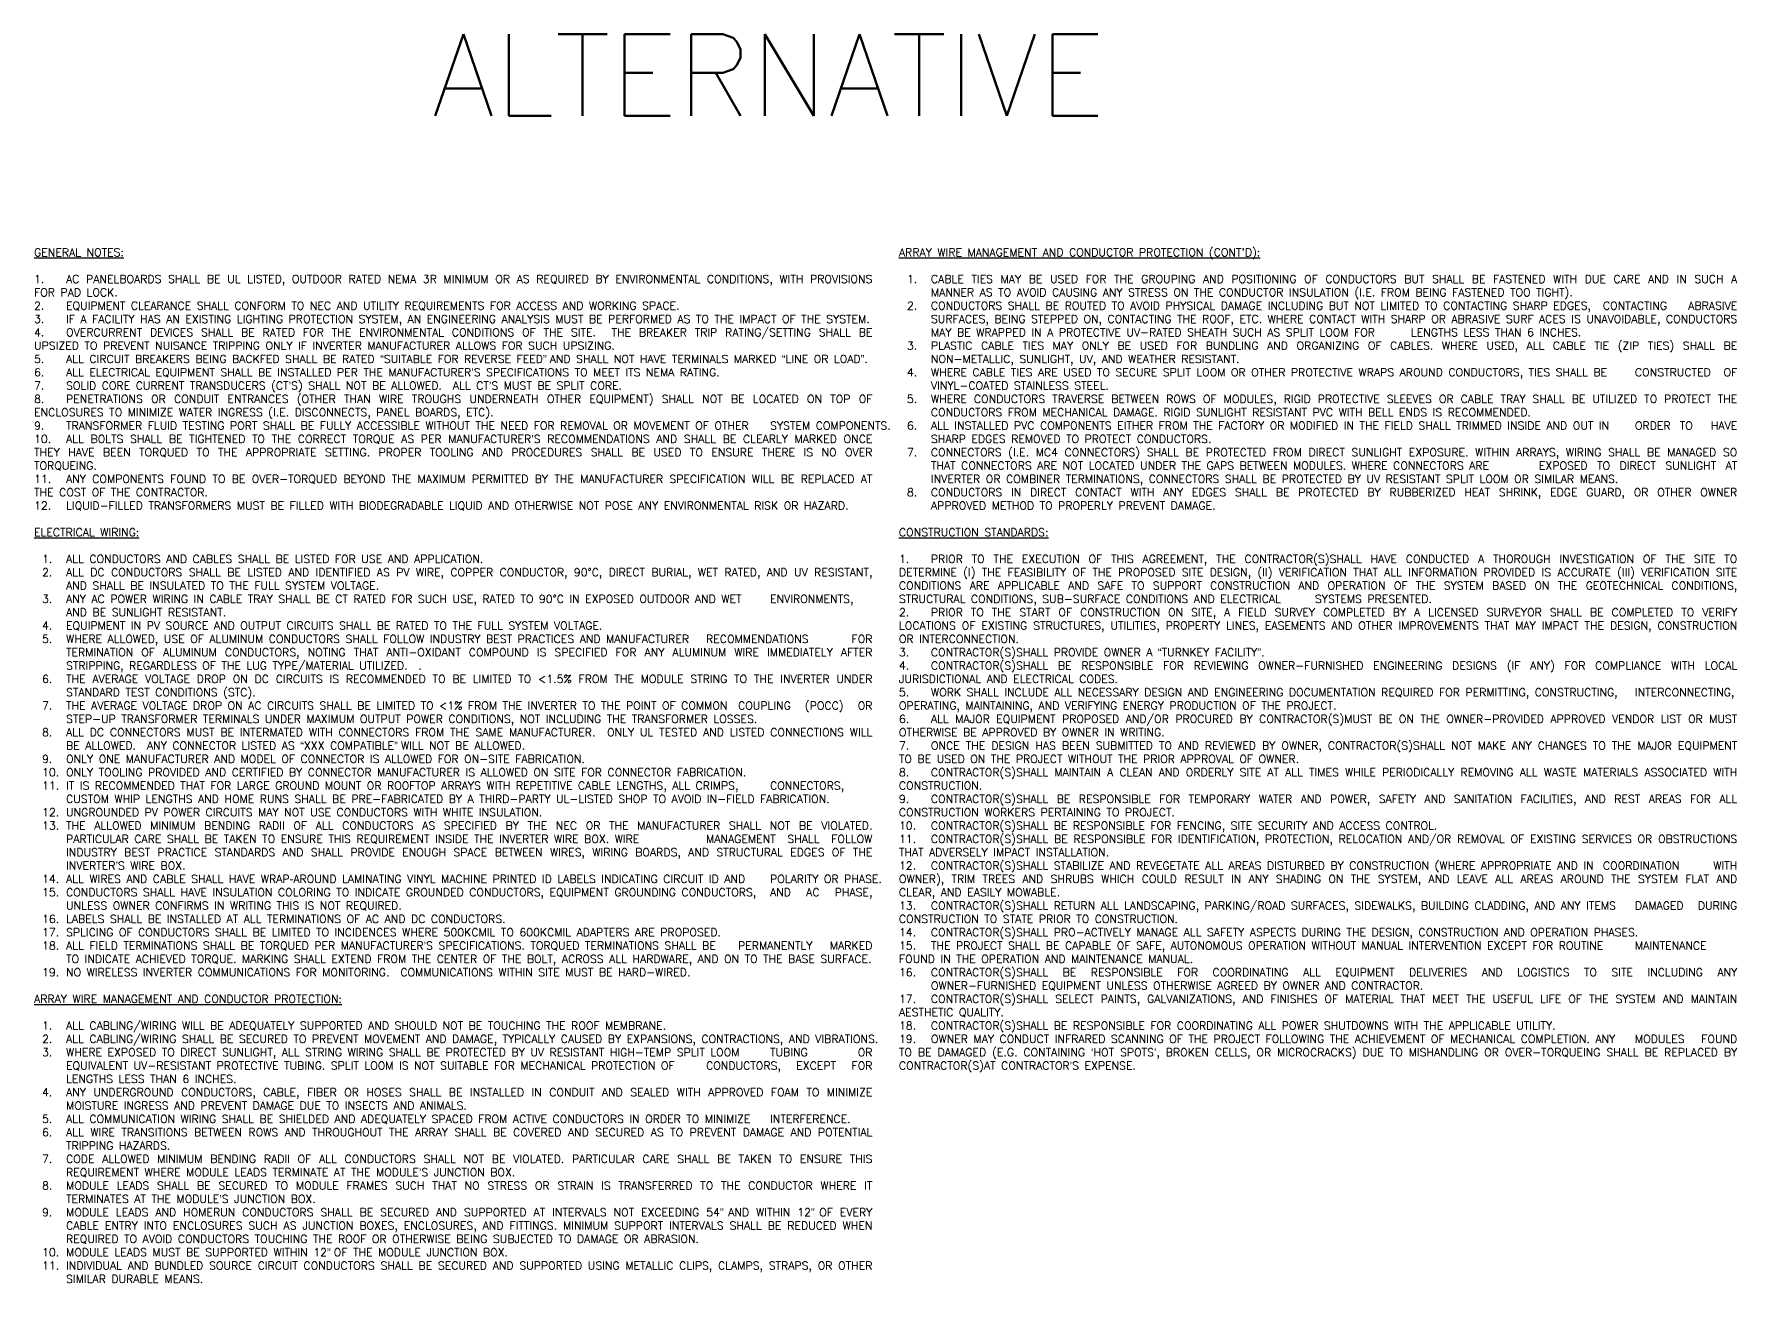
# Paper-space layout 'GENERAL' of a CAD drawing. Header units: inches. Extents: x 0.5 to 71, y -1.8 to 58.3.
# Drawn here: x 1.29 to 30.56, y 34.88 to 56.35 of the extents above; entities that cross this region are included whole.
import ezdxf

# ---------------------------------------------------------------- set-up
doc = ezdxf.new("R2010")
doc.units = ezdxf.units.IN
doc.header["$MEASUREMENT"] = 0
doc.styles.add('Roman', font='romans.shx', dxfattribs={"height": 0.125})

psp = doc.layouts.new('GENERAL')

# ---------------------------------------------------------------- texts
at = {"attachment_point": 1, "style": 'Roman'}
for s, width, gutter_width, heights, insert, char_height in [('ALTERNATIVE ', 15.33601, 7.03, [0], (8.125, 56.349), 1.40606), ("\\pxqj;{\\LARRAY WIRE MANAGEMENT AND CONDUCTOR PROTECTION (CONT'D):\\P}\\P\\pi-3,l4,t4;1.^ICABLE TIES MAY BE USED FOR THE GROUPING AND POSITIONING OF CONDUCTORS BUT SHALL BE FASTENED WITH DUE CARE AND IN SUCH A MANNER AS TO AVOID CAUSING ANY STRESS ON THE CONDUCTOR INSULATION (I.E. FROM BEING FASTENED TOO TIGHT).\\P2.^ICONDUCTORS SHALL BE ROUTED TO AVOID PHYSICAL DAMAGE INCLUDING BUT NOT LIMITED TO CONTACTING SHARP EDGES, ^ICONTACTING ABRASIVE SURFACES, BEING STEPPED ON, CONTACTING THE ROOF, ETC. WHERE CONTACT WITH SHARP OR ABRASIVE SURF^IACES IS UNAVOIDABLE, CONDUCTORS MAY BE WRAPPED IN A PROTECTIVE UV-RATED SHEATH SUCH AS SPLIT LOOM FOR ^ILENGTHS LESS THAN 6 INCHES.\\P3.^IPLASTIC CABLE TIES MAY ONLY BE USED FOR BUNDLING AND ORGANIZING OF CABLES. WHERE USED, ALL CABLE TIE (ZIP TIES) SHALL BE NON-METALLIC, SUNLIGHT, UV, AND WEATHER RESISTANT.\\P4.^IWHERE CABLE TIES ARE USED TO SECURE SPLIT LOOM OR OTHER PROTECTIVE WRAPS AROUND CONDUCTORS, TIES SHALL BE ^ICONSTRUCTED OF VINYL-COATED STAINLESS STEEL.\\P5.^IWHERE CONDUCTORS TRAVERSE BETWEEN ROWS OF MODULES, RIGID PROTECTIVE SLEEVES OR CABLE TRAY SHALL BE UTILIZED TO PROTECT THE CONDUCTORS FROM MECHANICAL DAMAGE. RIGID SUNLIGHT RESISTANT PVC WITH BELL ENDS IS RECOMMENDED.\\P6.^IALL INSTALLED PVC COMPONENTS EITHER FROM THE FACTORY OR MODIFIED IN THE FIELD SHALL TRIMMED INSIDE AND OUT IN ^IORDER TO  HAVE SHARP EDGES REMOVED TO PROTECT CONDUCTORS.\\P7.^ICONNECTORS (I.E. MC4 CONNECTORS) SHALL BE PROTECTED FROM DIRECT SUNLIGHT EXPOSURE. WITHIN ARRAYS, WIRING SHALL BE MANAGED SO THAT CONNECTORS ARE NOT LOCATED UNDER THE GAPS BETWEEN MODULES. WHERE CONNECTORS ARE ^I^IEXPOSED TO DIRECT SUNLIGHT AT INVERTER OR COMBINER TERMINATIONS, CONNECTORS SHALL BE PROTECTED BY UV RESISTANT SPLIT LOOM OR SIMILAR MEANS.\\P8.^ICONDUCTORS IN DIRECT CONTACT WITH ANY EDGES SHALL BE PROTECTED BY RUBBERIZED HEAT SHRINK, EDGE GUARD, OR OTHER OWNER APPROVED METHOD TO PROPERLY PREVENT DAMAGE.\\P\\pi0,l0,tz;\\P{\\LCONSTRUCTION STANDARDS:\\P\\P\\pi-3,l4,t4;}1.^IPRIOR TO THE EXECUTION OF THIS AGREEMENT, THE CONTRACTOR(S)SHALL HAVE CONDUCTED A THOROUGH INVESTIGATION OF THE SITE TO DETERMINE (I) THE FEASIBILITY OF THE PROPOSED SITE DESIGN, (II) VERIFICATION THAT ALL INFORMATION PROVIDED IS ACCURATE (III) VERIFICATION SITE CONDITIONS ARE APPLICABLE AND SAFE TO SUPPORT CONSTRUCTION AND OPERATION OF THE SYSTEM BASED ON THE GEOTECHNICAL CONDITIONS, STRUCTURAL CONDITIONS, SUB-SURFACE CONDITIONS AND ELECTRICAL ^ISYSTEMS PRESENTED.\\P2.^IPRIOR TO THE START OF CONSTRUCTION ON SITE, A FIELD SURVEY COMPLETED BY A LICENSED SURVEYOR SHALL BE COMPLETED TO VERIFY LOCATIONS OF EXISTING STRUCTURES, UTILITIES, PROPERTY LINES, EASEMENTS AND OTHER IMPROVEMENTS THAT MAY IMPACT THE DESIGN, CONSTRUCTION OR INTERCONNECTION.\\P3.^ICONTRACTOR(S)SHALL PROVIDE OWNER A {\\fArial|b0|i0|c0|p34;“}TURNKEY FACILITY{\\fArial|b0|i0|c0|p34;”}.\\P4.^ICONTRACTOR(S)SHALL BE RESPONSIBLE FOR REVIEWING OWNER-FURNISHED ENGINEERING DESIGNS (IF ANY) FOR COMPLIANCE WITH LOCAL JURISDICTIONAL AND ELECTRICAL CODES. \\P5.^IWORK SHALL INCLUDE ALL NECESSARY DESIGN AND ENGINEERING DOCUMENTATION REQUIRED FOR PERMITTING, CONSTRUCTING, ^IINTERCONNECTING, OPERATING, MAINTAINING, AND VERIFYING ENERGY PRODUCTION OF THE PROJECT.\\P6.^IALL MAJOR EQUIPMENT PROPOSED AND/OR PROCURED BY CONTRACTOR(S)MUST BE ON THE OWNER-PROVIDED APPROVED VENDOR LIST OR MUST OTHERWISE BE APPROVED BY OWNER IN WRITING.\\P7.^IONCE THE DESIGN HAS BEEN SUBMITTED TO AND REVIEWED BY OWNER, CONTRACTOR(S)SHALL NOT MAKE ANY CHANGES TO THE MAJOR EQUIPMENT TO BE USED ON THE PROJECT WITHOUT THE PRIOR APPROVAL OF OWNER.\\P8.^ICONTRACTOR(S)SHALL MAINTAIN A CLEAN AND ORDERLY SITE AT ALL TIMES WHILE PERIODICALLY REMOVING ALL WASTE MATERIALS ASSOCIATED WITH CONSTRUCTION.\\P9.^ICONTRACTOR(S)SHALL BE RESPONSIBLE FOR TEMPORARY WATER AND POWER, SAFETY AND SANITATION FACILITIES, AND REST AREAS FOR ALL CONSTRUCTION WORKERS PERTAINING TO PROJECT.  \\P10.^ICONTRACTOR(S)SHALL BE RESPONSIBLE FOR FENCING, SITE SECURITY AND ACCESS CONTROL.\\P11.^ICONTRACTOR(S)SHALL BE RESPONSIBLE FOR IDENTIFICATION, PROTECTION, RELOCATION AND/OR REMOVAL OF EXISTING SERVICES OR OBSTRUCTIONS THAT ADVERSELY IMPACT INSTALLATION. \\P12.^ICONTRACTOR(S)SHALL STABILIZE AND REVEGETATE ALL AREAS DISTURBED BY CONSTRUCTION (WHERE APPROPRIATE AND IN ^ICOORDINATION WITH OWNER), TRIM TREES AND SHRUBS WHICH COULD RESULT IN ANY SHADING ON THE SYSTEM, AND LEAVE ALL AREAS AROUND THE SYSTEM FLAT AND CLEAR, AND EASILY MOWABLE.\\P13.^ICONTRACTOR(S)SHALL RETURN ALL LANDSCAPING, PARKING/ROAD SURFACES, SIDEWALKS, BUILDING CLADDING, AND ANY ITEMS ^IDAMAGED DURING CONSTRUCTION TO STATE PRIOR TO CONSTRUCTION. \\P14.^ICONTRACTOR(S)SHALL PRO-ACTIVELY MANAGE ALL SAFETY ASPECTS DURING THE DESIGN, CONSTRUCTION AND OPERATION PHASES.  \\P15.^ITHE PROJECT SHALL BE CAPABLE OF SAFE, AUTONOMOUS OPERATION WITHOUT MANUAL INTERVENTION EXCEPT FOR ROUTINE ^IMAINTENANCE FOUND IN THE OPERATION AND MAINTENANCE MANUAL.\\P16.^ICONTRACTOR(S)SHALL BE RESPONSIBLE FOR COORDINATING ALL EQUIPMENT DELIVERIES AND LOGISTICS TO SITE INCLUDING ANY ^IOWNER-FURNISHED EQUIPMENT UNLESS OTHERWISE AGREED BY OWNER AND CONTRACTOR.\\P17.^ICONTRACTOR(S)SHALL SELECT PAINTS, GALVANIZATIONS, AND FINISHES OF MATERIAL THAT MEET THE USEFUL LIFE OF THE SYSTEM AND MAINTAIN AESTHETIC QUALITY.\\P18.^ICONTRACTOR(S)SHALL BE RESPONSIBLE FOR COORDINATING ALL POWER SHUTDOWNS WITH THE APPLICABLE UTILITY.\\P19.^IOWNER MAY CONDUCT INFRARED SCANNING OF THE PROJECT FOLLOWING THE ACHIEVEMENT OF MECHANICAL COMPLETION. ANY ^IMODULES FOUND TO BE DAMAGED (E.G. CONTAINING {\\fArial|b0|i0|c0|p34;‘}HOT SPOTS{\\fArial|b0|i0|c0|p34;’}, BROKEN CELLS, OR MICROCRACKS) DUE TO MISHANDLING OR OVER-TORQUEING SHALL BE REPLACED BY CONTRACTOR(S)AT CONTRACTOR{\\fArial|b0|i0|c0|p34;’}S EXPENSE.", 14.36553, 1.1, [42.413], (16.154, 52.665), 0.1375), ('\\pxqj;{\\LGENERAL NOTES:\\P\\P\\pi-3,l4,t4;}1.^IAC PANELBOARDS SHALL BE UL LISTED, OUTDOOR RATED NEMA 3R MINIMUM OR AS REQUIRED BY ENVIRONMENTAL CONDITIONS, WITH PROVISIONS FOR PAD LOCK.\\P2.^IEQUIPMENT CLEARANCE SHALL CONFORM TO NEC AND UTILITY REQUIREMENTS FOR ACCESS AND WORKING SPACE.\\P3.^IIF A FACILITY HAS AN EXISTING LIGHTING PROTECTION SYSTEM, AN ENGINEERING ANALYSIS MUST BE PERFORMED AS TO THE IMPACT OF THE SYSTEM.\\P4.^IOVERCURRENT DEVICES SHALL BE RATED FOR THE ENVIRONMENTAL CONDITIONS OF THE SITE.  THE BREAKER TRIP RATING/SETTING SHALL BE UPSIZED TO PREVENT NUISANCE TRIPPING ONLY IF INVERTER MANUFACTURER ALLOWS FOR SUCH UPSIZING.\\P5.^IALL CIRCUIT BREAKERS BEING BACKFED SHALL BE RATED {\\fArial|b0|i0|c0|p34;“}SUITABLE FOR REVERSE FEED{\\fArial|b0|i0|c0|p34;” }AND SHALL NOT HAVE TERMINALS MARKED {\\fArial|b0|i0|c0|p34;“}LINE OR LOAD{\\fArial|b0|i0|c0|p34;”}.    \\P6.^IALL ELECTRICAL EQUIPMENT SHALL BE INSTALLED PER THE MANUFACTURER{\\fArial|b0|i0|c0|p34;’}S SPECIFICATIONS TO MEET ITS NEMA RATING.\\P7.^ISOLID CORE CURRENT TRANSDUCERS (CT{\\fArial|b0|i0|c0|p34;’}S) SHALL NOT BE ALLOWED.  ALL CT{\\fArial|b0|i0|c0|p34;’}S MUST BE SPLIT CORE.\\P8.^IPENETRATIONS OR CONDUIT ENTRANCES (OTHER THAN WIRE TROUGHS UNDERNEATH OTHER EQUIPMENT) SHALL NOT BE LOCATED ON TOP OF ENCLOSURES TO MINIMIZE WATER INGRESS (I.E. DISCONNECTS, PANEL BOARDS, ETC).\\P9.^ITRANSFORMER FLUID TESTING PORT SHALL BE FULLY ACCESSIBLE WITHOUT THE NEED FOR REMOVAL OR MOVEMENT OF OTHER ^ISYSTEM COMPONENTS.\\P10.^IALL BOLTS SHALL BE TIGHTENED TO THE CORRECT TORQUE AS PER MANUFACTURER{\\fArial|b0|i0|c0|p34;’}S RECOMMENDATIONS AND SHALL BE CLEARLY MARKED ONCE THEY HAVE BEEN TORQUED TO THE APPROPRIATE SETTING. PROPER TOOLING AND PROCEDURES SHALL BE USED TO ENSURE THERE IS NO OVER TORQUEING.\\P11.^IANY COMPONENTS FOUND TO BE OVER-TORQUED BEYOND THE MAXIMUM PERMITTED BY THE MANUFACTURER SPECIFICATION WILL BE REPLACED AT THE COST OF THE CONTRACTOR.\\P12.^ILIQUID-FILLED TRANSFORMERS MUST BE FILLED WITH BIODEGRADABLE LIQUID AND OTHERWISE NOT POSE ANY ENVIRONMENTAL RISK OR HAZARD.\\P\\pi0,l0,tz;{\\L\\PELECTRICAL WIRING: }\\P\\P\\pi-3,l4,t4;1.^IALL CONDUCTORS AND CABLES SHALL BE LISTED FOR USE AND APPLICATION.\\P2.^IALL DC CONDUCTORS SHALL BE LISTED AND IDENTIFIED AS PV WIRE, COPPER CONDUCTOR, 90°C, DIRECT BURIAL, WET RATED, AND UV RESISTANT, AND SHALL BE INSULATED TO THE FULL SYSTEM VOLTAGE.\\P3.^IANY AC POWER WIRING IN CABLE TRAY SHALL BE CT RATED FOR SUCH USE, RATED TO 90°C IN EXPOSED OUTDOOR AND WET ^IENVIRONMENTS, AND BE SUNLIGHT RESISTANT.\\P4.^IEQUIPMENT IN PV SOURCE AND OUTPUT CIRCUITS SHALL BE RATED TO THE FULL SYSTEM VOLTAGE.\\P5.^IWHERE ALLOWED, USE OF ALUMINUM CONDUCTORS SHALL FOLLOW INDUSTRY BEST PRACTICES AND MANUFACTURER ^IRECOMMENDATIONS FOR TERMINATION OF ALUMINUM CONDUCTORS, NOTING THAT ANTI-OXIDANT COMPOUND IS SPECIFIED FOR ANY ALUMINUM WIRE IMMEDIATELY AFTER STRIPPING, REGARDLESS OF THE LUG TYPE/MATERIAL UTILIZED.  .\\P6.^ITHE AVERAGE VOLTAGE DROP ON DC CIRCUITS IS RECOMMENDED TO BE LIMITED TO <1.5% FROM THE MODULE STRING TO THE INVERTER UNDER STANDARD TEST CONDITIONS (STC).\\P7.^ITHE AVERAGE VOLTAGE DROP ON AC CIRCUITS SHALL BE LIMITED TO <1% FROM THE INVERTER TO THE POINT OF COMMON ^ICOUPLING (POCC) OR STEP-UP TRANSFORMER TERMINALS UNDER MAXIMUM OUTPUT POWER CONDITIONS, NOT INCLUDING THE TRANSFORMER LOSSES.\\P8.^IALL DC CONNECTORS MUST BE INTERMATED WITH CONNECTORS FROM THE SAME MANUFACTURER.  ONLY UL TESTED AND LISTED CONNECTIONS WILL BE ALLOWED.  ANY CONNECTOR LISTED AS {\\fArial|b0|i0|c0|p34;“}XXX COMPATIBLE{\\fArial|b0|i0|c0|p34;” }WILL NOT BE ALLOWED.\\P9.^IONLY ONE MANUFACTURER AND MODEL OF CONNECTOR IS ALLOWED FOR ON-SITE FABRICATION.  \\P10.^IONLY TOOLING PROVIDED AND CERTIFIED BY CONNECTOR MANUFACTURER IS ALLOWED ON SITE FOR CONNECTOR FABRICATION.\\P11.^IIT IS RECOMMENDED THAT FOR LARGE GROUND MOUNT OR ROOFTOP ARRAYS WITH REPETITIVE CABLE LENGTHS, ALL CRIMPS, ^ICONNECTORS, CUSTOM WHIP LENGTHS AND HOME RUNS SHALL BE PRE-FABRICATED BY A THIRD-PARTY UL-LISTED SHOP TO AVOID IN-FIELD FABRICATION.\\P12.^IUNGROUNDED PV POWER CIRCUITS MAY NOT USE CONDUCTORS WITH WHITE INSULATION. \\P13.^ITHE ALLOWED MINIMUM BENDING RADII OF ALL CONDUCTORS AS SPECIFIED BY THE NEC OR THE MANUFACTURER SHALL NOT BE VIOLATED. PARTICULAR CARE SHALL BE TAKEN TO ENSURE THIS REQUIREMENT INSIDE THE INVERTER WIRE BOX. WIRE ^I^IMANAGEMENT SHALL FOLLOW INDUSTRY BEST PRACTICE STANDARDS AND SHALL PROVIDE ENOUGH SPACE BETWEEN WIRES, WIRING BOARDS, AND STRUCTURAL EDGES OF THE INVERTER{\\fArial|b0|i0|c0|p34;’}S WIRE BOX.\\P14.^IALL WIRES AND CABLE SHALL HAVE WRAP{\\fArial|b0|i0|c0|p34;‐}AROUND LAMINATING VINYL MACHINE PRINTED ID LABELS INDICATING CIRCUIT ID AND ^IPOLARITY OR PHASE. \\P15.^ICONDUCTORS SHALL HAVE INSULATION COLORING TO INDICATE GROUNDED CONDUCTORS, EQUIPMENT GROUNDING CONDUCTORS, ^IAND AC PHASE, UNLESS OWNER CONFIRMS IN WRITING THIS IS NOT REQUIRED. \\P16.^ILABELS SHALL BE INSTALLED AT ALL TERMINATIONS OF AC AND DC CONDUCTORS.\\P17.^ISPLICING OF CONDUCTORS SHALL BE LIMITED TO INCIDENCES WHERE 500KCMIL TO 600KCMIL ADAPTERS ARE PROPOSED. \\P18.^IALL FIELD TERMINATIONS SHALL BE TORQUED PER MANUFACTURER{\\fArial|b0|i0|c0|p34;’}S SPECIFICATIONS. TORQUED TERMINATIONS SHALL BE ^IPERMANENTLY MARKED TO INDICATE ACHIEVED TORQUE. MARKING SHALL EXTEND FROM THE CENTER OF THE BOLT, ACROSS ALL HARDWARE, AND ON TO THE BASE SURFACE.\\P19.^INO WIRELESS INVERTER COMMUNICATIONS FOR MONITORING.  COMMUNICATIONS WITHIN SITE MUST BE HARD-WIRED.\\P\\pi0,l0,tz;\\P{\\LARRAY WIRE MANAGEMENT AND CONDUCTOR PROTECTION:\\P}\\P\\pi-3,l4,t4;1.^IALL CABLING/WIRING WILL BE ADEQUATELY SUPPORTED AND SHOULD NOT BE TOUCHING THE ROOF MEMBRANE.\\P2.^IALL CABLING/WIRING SHALL BE SECURED TO PREVENT MOVEMENT AND DAMAGE, TYPICALLY CAUSED BY EXPANSIONS, CONTRACTIONS, AND VIBRATIONS.\\P3.^IWHERE EXPOSED TO DIRECT SUNLIGHT, ALL STRING WIRING SHALL BE PROTECTED BY UV RESISTANT HIGH-TEMP SPLIT LOOM ^ITUBING OR EQUIVALENT UV-RESISTANT PROTECTIVE TUBING. SPLIT LOOM IS NOT SUITABLE FOR MECHANICAL PROTECTION OF ^ICONDUCTORS, EXCEPT FOR LENGTHS LESS THAN 6 INCHES.\\P4.^IANY UNDERGROUND CONDUCTORS, CABLE, FIBER OR HOSES SHALL BE INSTALLED IN CONDUIT AND SEALED WITH APPROVED FOAM TO MINIMIZE MOISTURE INGRESS AND PREVENT DAMAGE DUE TO INSECTS AND ANIMALS. \\P5.^IALL COMMUNICATION WIRING SHALL BE SHIELDED AND ADEQUATELY SPACED FROM ACTIVE CONDUCTORS IN ORDER TO MINIMIZE ^IINTERFERENCE.\\P6.^IALL WIRE TRANSITIONS BETWEEN ROWS AND THROUGHOUT THE ARRAY SHALL BE COVERED AND SECURED AS TO PREVENT DAMAGE AND POTENTIAL TRIPPING HAZARDS.\\P7.^ICODE ALLOWED MINIMUM BENDING RADII OF ALL CONDUCTORS SHALL NOT BE VIOLATED. PARTICULAR CARE SHALL BE TAKEN TO ENSURE THIS REQUIREMENT WHERE MODULE LEADS TERMINATE AT THE MODULE{\\fArial|b0|i0|c0|p34;’}S JUNCTION BOX.\\P8.^IMODULE LEADS SHALL BE SECURED TO MODULE FRAMES SUCH THAT NO STRESS OR STRAIN IS TRANSFERRED TO THE CONDUCTOR WHERE IT TERMINATES AT THE MODULE{\\fArial|b0|i0|c0|p34;’}S JUNCTION BOX.\\P9.^IMODULE LEADS AND HOMERUN CONDUCTORS SHALL BE SECURED AND SUPPORTED AT INTERVALS NOT EXCEEDING 54{\\fArial|b0|i0|c0|p34;” }AND WITHIN 12{\\fArial|b0|i0|c0|p34;” }OF EVERY CABLE ENTRY INTO ENCLOSURES SUCH AS JUNCTION BOXES, ENCLOSURES, AND FITTINGS. MINIMUM SUPPORT INTERVALS SHALL BE REDUCED WHEN REQUIRED TO AVOID CONDUCTORS TOUCHING THE ROOF OR OTHERWISE BEING SUBJECTED TO DAMAGE OR ABRASION.\\P10.^IMODULE LEADS MUST BE SUPPORTED WITHIN 12{\\fArial|b0|i0|c0|p34;” }OF THE MODULE JUNCTION BOX.\\P11.^IINDIVIDUAL AND BUNDLED SOURCE CIRCUIT CONDUCTORS SHALL BE SECURED AND SUPPORTED USING METALLIC CLIPS, CLAMPS, STRAPS, OR OTHER SIMILAR DURABLE MEANS. ', 14.36553, 1.1, [42.413], (1.289, 52.665), 0.1375)]:
    psp.add_mtext_dynamic_manual_height_columns(s, width=width, gutter_width=gutter_width, heights=heights, dxfattribs=dict(at, insert=insert, char_height=char_height))

doc.saveas('drawing.dxf')
